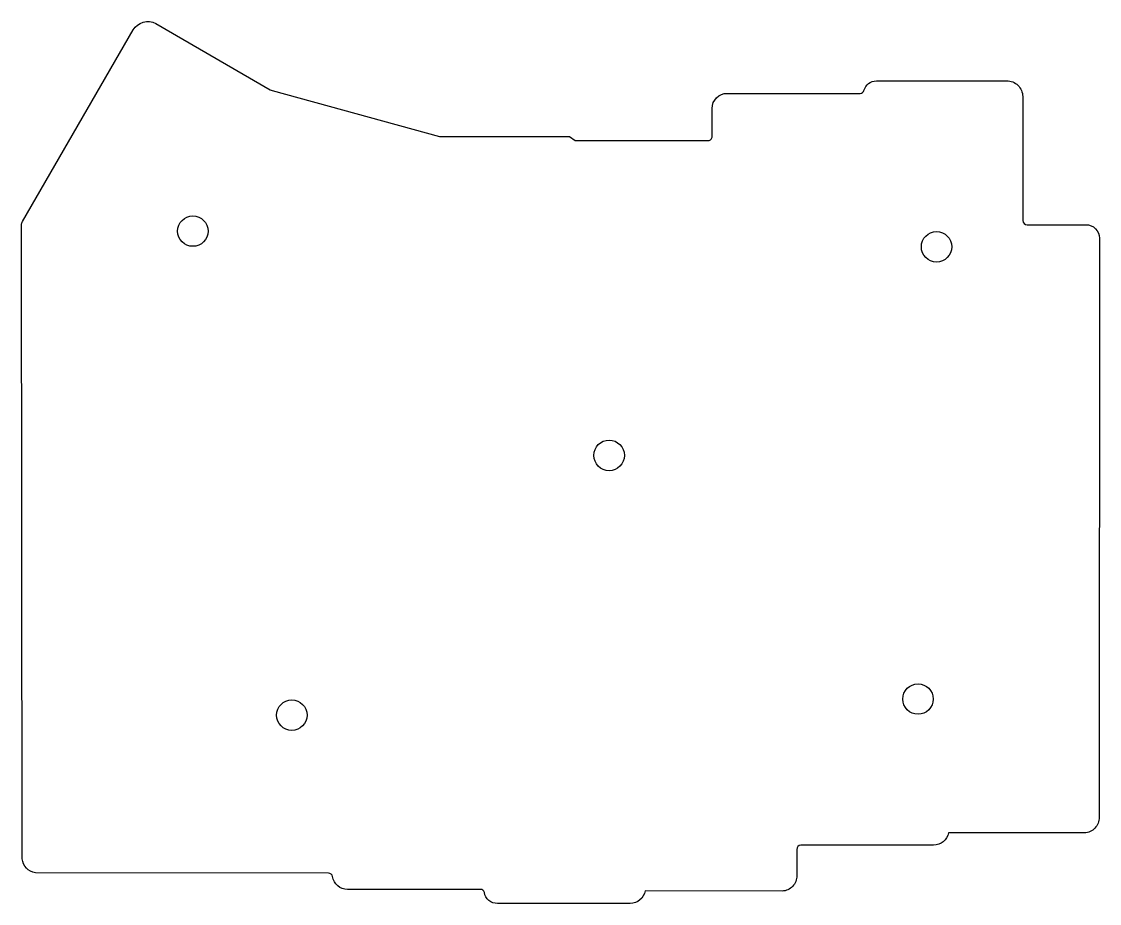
# Model space of a CAD drawing. Header units: millimetres. Extents: x -68 to 68, y -48 to 64.
import ezdxf

# ---------------------------------------------------------------- set-up
doc = ezdxf.new("R2010")
doc.units = ezdxf.units.MM
doc.layers.get('0').update_dxf_attribs({"linetype": 'CONTINUOUS'})

msp = doc.modelspace()

# ---------------------------------------------------------------- linework, layer by layer
msp.add_lwpolyline([(46.62, -40.15), (29.86, -40.15, 0.41417), (29.34, -40.67), (29.34, -43.98, -0.416487), (27.5, -45.94), (10.2, -45.92, -0.362603), (8.31, -47.49), (-8.44, -47.5, -0.375888), (-10.08, -46.13, 0.346893), (-10.58, -45.73), (-27.35, -45.74, -0.372388), (-29.24, -44.11, 0.378491), (-29.75, -43.68), (-66.74, -43.64, -0.356076), (-68.41, -41.85), (-68.5, 38.18, -0.131829), (-68.39, 38.58), (-54.43, 62.78, -0.380331), (-51.53, 63.59), (-37.1, 55.21, 0.016375), (-36.85, 55.1), (-15.74, 49.3), (0.65, 49.3), (1.36, 48.81), (18.2, 48.8, 0.41837), (18.66, 49.32), (18.66, 52.84, -0.414149), (20.58, 54.76), (37.34, 54.76, 0.332579), (37.83, 55.13, -0.340433), (39.39, 56.33), (55.83, 56.33, -0.423533), (57.86, 54.36), (57.87, 38.72, 0.413135), (58.41, 38.18), (65.83, 38.18, -0.414463), (67.55, 36.46), (67.5, -36.63, -0.416384), (65.66, -38.58), (48.5, -38.58, -0.36259)], format="xyb", close=True)
for centre, radius in [((-46.88, 37.37), 1.92), ((46.99, 35.39), 1.92), ((5.66, 9.06), 1.93), ((44.65, -21.7), 1.92), ((-34.39, -23.73), 1.92)]:
    msp.add_circle(centre, radius)

doc.saveas('drawing.dxf')
